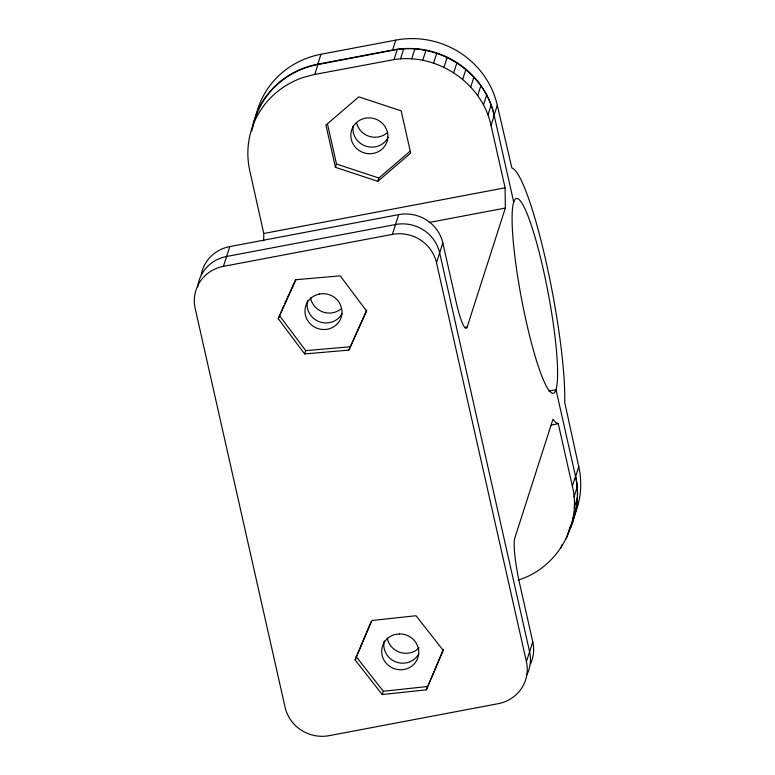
<?xml version="1.0" encoding="UTF-8"?>
<svg xmlns="http://www.w3.org/2000/svg" width="775" height="775" viewBox="0 0 775 775"><rect width="100%" height="100%" fill="white"/><g stroke="black" fill="none" stroke-linecap="round" stroke-linejoin="round"><path stroke-width="1.16" d="M263.655 240.783L263.771 233.488L249.831 170.994A85.405 82.014 17.8 0 1 304.032 77.19L314.728 74.448L394.02 59.598C436.848 52.748 481.885 82.722 491.021 125.356L505.097 187.821L505.348 208.049L467.17 326.953L464.797 327.408M518.068 580.117C556.692 568.472 582.102 525.557 572.357 486.148L558.271 423.683L555.714 422.482L552.962 419.227L514.784 538.141A37.19 5.105 79.3 0 0 519.55 583.217L532.774 641.884A37.19 35.718 17.8 0 1 530.623 663.671M570.332 528.744C576.581 512.062 579.661 493.849 575.534 476.267L572.357 486.148M532.774 641.884L526.428 661.647A37.19 35.718 17.8 0 1 498.17 703.69L329.239 735.659A37.19 35.718 17.8 0 1 285.103 707.313L195.164 308.402A37.19 35.718 17.8 0 1 223.432 266.358L229.778 246.595L398.708 214.627A37.19 35.718 17.8 0 1 442.835 242.972L456.068 301.64A37.19 5.105 79.3 0 0 467.17 326.953M252.379 127.507A85.55 82.15 17.8 0 1 317.798 64.151L320.976 54.269L395.783 40.116A85.55 82.15 17.8 0 1 497.298 105.313L511.878 168.03A130.181 17.883 79.3 0 1 545.958 261.291A130.181 17.883 79.3 0 1 564.704 402.351L578.77 466.676A85.55 82.15 17.8 0 1 574.178 515.956M314.728 74.448L317.895 64.567L392.683 50.278C436.732 41.191 484.762 71.106 494.188 115.475L491.021 125.356M278.254 318.719L296.031 279.698L340.215 275.871L366.633 311.085L348.857 350.106L304.672 353.933L278.254 318.719L283.757 305.67M335.439 167.322L325.917 125.085L358.777 96.856L401.159 110.854L410.682 153.092L377.822 181.321L335.439 167.322L336.495 164.029L327.505 124.145M317.798 64.151L392.615 49.997L395.783 40.116M394.02 59.598L397.197 49.716M304.672 353.933L305.728 350.639L279.31 315.425M400.53 58.793L403.698 48.912M411.68 58.842L414.848 48.961M377.822 181.321L378.878 178.027L409.917 151.367M422.753 60.295L425.93 50.414M433.583 63.124L436.751 53.242M348.857 350.106L366.701 309.961M443.959 67.299L447.136 57.418M223.432 266.358L392.363 234.389L398.708 214.627M453.724 72.724L456.901 62.852M462.704 79.331L465.872 69.45M470.735 86.994L473.912 77.112M477.691 95.577L480.868 85.696M483.455 104.945L486.623 95.063M526.428 661.647L436.49 262.735L442.835 242.972M487.921 114.923L491.098 105.042M513.699 202.013L494.121 115.194L497.298 105.313M355.076 659.883L371.981 620.475L416.049 615.738L443.222 650.409L426.327 689.818L382.259 694.545L355.076 659.883L371.157 621.56M382.259 694.545L383.315 691.261L356.142 656.59M426.327 689.818L443.348 649.305M570.022 528.017A85.55 82.15 17.8 0 0 575.592 476.557L578.77 466.676M574.033 496.853L577.201 486.971M560.877 548.012L561.933 544.718M574.246 507.644L577.414 497.763M566.263 538.693L569.441 528.812M573.006 518.33L576.174 508.448M569.887 527.707L573.5 518.863M284.745 303.5L295.604 279.649M263.771 233.488L505.097 187.821M429.263 222.444L505.348 208.049M548.884 391.084L556.024 389.738L575.592 476.557M551.141 425.039L558.271 423.683M383.315 691.261L427.383 686.524M305.728 350.639L349.912 346.812M336.495 164.029L378.878 178.027M418.723 653.984A18.6 17.854 17.8 0 1 395.909 661.937A18.6 17.854 17.8 0 1 384.255 640.896M342.037 313.701A18.6 17.854 17.8 0 1 319.252 321.712A18.6 17.854 17.8 0 1 307.53 300.7M392.363 234.389A37.19 35.718 17.8 0 1 436.49 262.735M526.952 674.608A37.19 35.718 17.8 0 0 529.606 651.765L439.667 252.853A37.19 35.718 17.8 0 0 395.531 224.508L226.6 256.477A37.19 35.718 17.8 0 0 197.712 286.847M251.749 131.033A85.55 82.15 17.8 0 1 252.146 128.679M392.615 49.997A85.55 82.15 17.8 0 1 494.121 115.194M255.789 116.463A85.55 82.15 17.8 0 1 320.976 54.269M388.246 137.204A18.6 17.854 17.8 0 1 365.858 146.165A18.6 17.854 17.8 0 1 353.235 125.637M387.132 132.854A18.6 17.854 17.8 0 1 356.548 122.75M419.101 647.861A18.6 17.854 17.8 0 1 400.229 652.453A18.6 17.854 17.8 0 1 387.238 637.999M201.229 274.65A37.19 35.718 17.8 0 1 229.778 246.595M252.582 127.827A85.405 82.014 17.8 0 1 317.895 64.567M340.671 309.167A18.6 17.854 17.8 0 1 310.533 297.803M319.532 294.025L315.696 295.168A18.6 17.854 17.8 0 0 306.077 317.314A18.6 17.854 17.8 0 0 328.261 329.036A18.6 17.854 17.8 0 0 341.756 308.944L340.312 304.449A18.6 17.854 17.8 0 0 320.317 293.88L319.532 294.025M399.483 633.921L394.717 634.609A18.6 17.854 17.8 0 0 386.493 663.584A18.6 17.854 17.8 0 0 417.299 659.176A18.6 17.854 17.8 0 0 399.483 633.921M513.476 243.747A99.181 13.63 79.3 0 0 552.372 393.283A99.181 13.63 79.3 0 0 538.732 250.587A99.181 13.63 79.3 0 0 513.476 243.747M355.667 147.56A18.6 17.854 17.8 0 0 387.016 141.631A18.6 17.854 17.8 0 0 365.393 118.197A18.6 17.854 17.8 0 0 355.667 147.56"/></g></svg>
